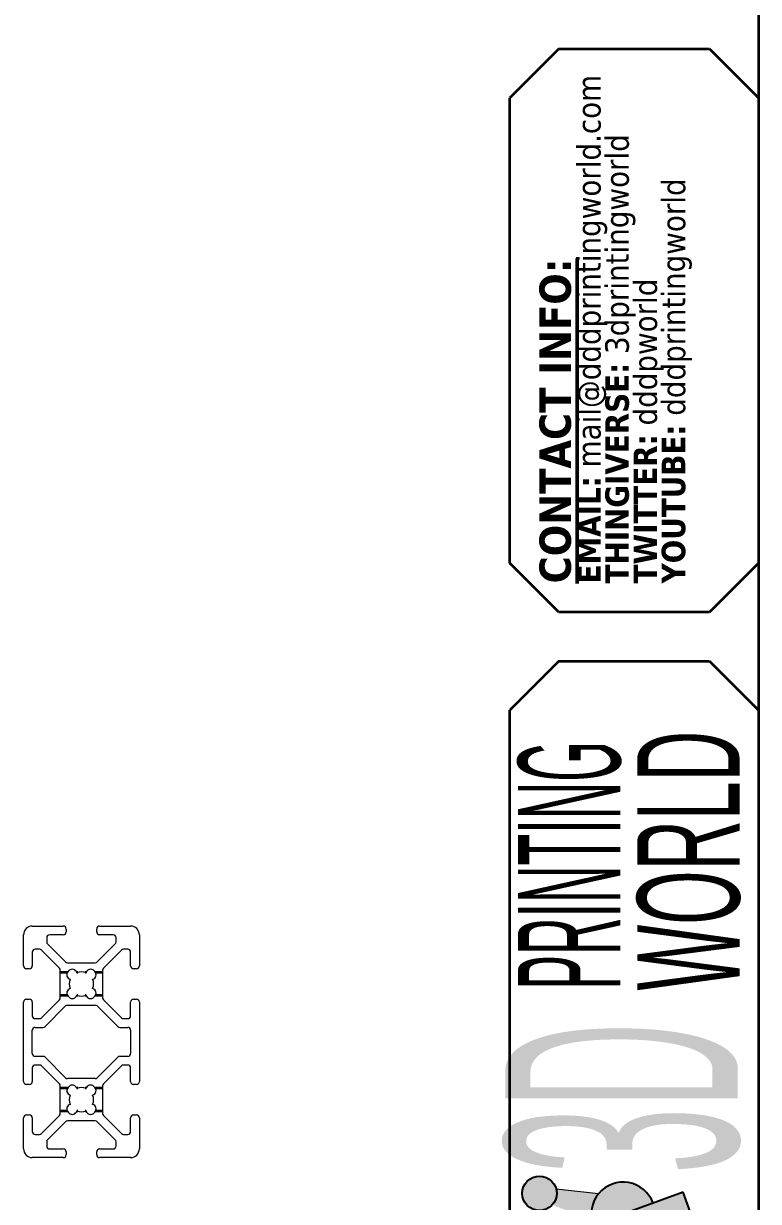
# Model space of a CAD drawing. Header units: inches. Extents: x 1.3 to 45, y 0.7 to 28.7.
# Drawn here: x 40 to 45, y 12.48 to 20.49 of the extents above; entities that cross this region are included whole.
import ezdxf

# ---------------------------------------------------------------- set-up
doc = ezdxf.new("R2010")
doc.units = ezdxf.units.IN
doc.header["$LTSCALE"] = 2.666666666666667
doc.header["$MEASUREMENT"] = 0
doc.linetypes.add('DASHED', pattern=[0.2067, 0.1654, -0.0413])
doc.layers.get('0').update_dxf_attribs({"lineweight": 25})
doc.layers.add('Hatch (ANSI)', color=9, linetype='Continuous', lineweight=18, true_color=0x808080)
doc.layers.add('Hidden (ANSI)', color=9, linetype='DASHED', lineweight=35, true_color=0x808080)
for name, color, linetype, lineweight in [('TITLE', 7, 'Continuous', 35), ('Title (ANSI)', 7, 'Continuous', 50), ('Visible (ANSI)', 7, 'Continuous', 18)]:
    doc.layers.add(name, color=color, linetype=linetype, lineweight=lineweight)
doc.styles.add('Note Text (ANSI)', font='tahoma.ttf')
doc.styles.add('Text Style133', font='tahoma.ttf', dxfattribs={"width": 0.8999999761581421})
doc.styles.add('Text Style260', font='tahomabd.ttf', dxfattribs={"width": 0.8999999761581421})
doc.styles.add('Text Style71', font='tahoma.ttf')

# ---------------------------------------------------------------- blocks, each defined once
blk = doc.blocks.new('Borders B-Size')
at = {"layer": 'TITLE'}
blk.add_line((16.875, 10.625), (16.875, 0.3750000000000016), dxfattribs=at)
blk = doc.blocks.new('Title Blocks 3DPW')
at = {"layer": 'Hatch (ANSI)', "true_color": 0xff0000}
h = blk.add_hatch(color=1, dxfattribs=at)
edge = h.paths.add_edge_path()
edge.add_arc((16.07116928812325, 4.736826005864963), 0.04390881593084733, 0, 360)
h = blk.add_hatch(color=1, dxfattribs=at)
edge = h.paths.add_edge_path()
edge.add_arc((16.2844687974179, 4.684091238952684), 0.08131262209382979, 19.99999999999659, 199.9999999999966)
edge.add_line((16.20805992645957, 4.656280684289962), (16.36087766837623, 4.711901793615398))
h = blk.add_hatch(color=1, dxfattribs=at)
edge = h.paths.add_edge_path()
edge.add_line((16.22135728745229, 4.735361891587832), (16.11374911073551, 4.747547144924953))
edge.add_arc((16.07116928812307, 4.73682600586502), 0.04390881593084733, -41.906600689566915, 14.132685650908513, ccw=False)
edge.add_line((16.10384774837997, 4.707498504237924), (16.20473686449058, 4.668136259057792))
edge.add_arc((16.2864696801587, 4.683596553872048), 0.0831821728063324, 141.5147691876351, 190.7113157737133, ccw=False)
blk.add_hatch(color=1, dxfattribs=at).paths.add_polyline_path([(16.60414987263619, 4.281259107896962), (16.43728653933456, 4.739712348278118), (16.13165105550127, 4.628470129627253), (16.2985143888029, 4.170016889246096)])
at = {"layer": 'TITLE'}
for p, q in [((16.12056226283552, 7.656850746068798), (15.99556226283552, 7.5318507460688)), ((16.12056226283552, 7.656850746068798), (16.50460035672961, 7.656850746068798)), ((16.50460035672961, 7.656850746068798), (16.62960035672961, 7.5318507460688)), ((15.99556226283552, 6.344860484856919), (15.99556226283552, 7.5318507460688)), ((16.12056226283552, 6.219860484856918), (15.99556226283552, 6.344860484856919)), ((16.62960035672961, 6.344860484856919), (16.50460035672961, 6.219860484856918)), ((16.50460035672961, 6.219860484856918), (16.12056226283552, 6.219860484856918)), ((16.12056226283552, 6.094860484856919), (15.99556226283552, 5.969860484856918)), ((16.12056226283552, 6.094860484856919), (16.50460035672962, 6.094860484856919)), ((16.50460035672962, 6.094860484856919), (16.62960035672962, 5.969860484856918)), ((15.99556226283551, 3.974009218613861), (15.99556226283552, 5.969860484856918))]:
    blk.add_line(p, q, dxfattribs=at)
at = {"layer": 'Title (ANSI)', "lineweight": 18}
blk.add_line((16.22135728745229, 4.735361891587832), (16.11374911073551, 4.747547144924953), dxfattribs=at)
at = {"layer": 'Title (ANSI)', "lineweight": 25}
for p, q in [((16.43728653933456, 4.739712348278118), (16.13165105550127, 4.628470129627253)), ((16.60414987263619, 4.281259107896962), (16.43728653933456, 4.739712348278118))]:
    blk.add_line(p, q, dxfattribs=at)
blk.add_circle((16.07116928812325, 4.736826005864963), 0.04390881593084733, dxfattribs=at)
blk.add_arc((16.2844687974179, 4.684091238952684), 0.08131262209382978, 19.99999999999659, 200.0000000000028, dxfattribs=at)
at = {"layer": 'Title (ANSI)', "lineweight": 18}
for centre, radius, start, end in [((16.07116928812307, 4.73682600586502), 0.04390881593084733, 318.0933993104331, 14.13268565090847), ((16.2864696801587, 4.683596553872048), 0.08318217280633239, 141.5147691876351, 190.7113157737133)]:
    blk.add_arc(centre, radius, start, end, dxfattribs=at)
at = {"layer": 'Visible (ANSI)', "lineweight": 18}
blk.add_line((16.22135728745229, 4.735361891587832), (16.11374911073551, 4.747547144924953), dxfattribs=at)
at = {"layer": 'Visible (ANSI)', "lineweight": 25}
for p, q in [((16.43728653933456, 4.739712348278118), (16.13165105550127, 4.628470129627253)), ((16.60414987263619, 4.281259107896962), (16.43728653933456, 4.739712348278118))]:
    blk.add_line(p, q, dxfattribs=at)
blk.add_circle((16.07116928812325, 4.736826005864963), 0.04390881593084733, dxfattribs=at)
blk.add_arc((16.28446879741791, 4.684091238952687), 0.08131262209383144, 19.9999999999975, 200.0000000000023, dxfattribs=at)
at = {"layer": 'TITLE', "color": 7, "style": 'Text Style133', "width": 0.9}
blk.add_attdef('PART_NUMBER_001', (16.56688816874242, 3.073301468613359), '', height=0.1000000031914298, rotation=90, dxfattribs=at)
at = {"layer": 'TITLE', "color": 7, "style": 'Text Style71'}
blk.add_attdef('DESCRIPTION_001', (16.59502083967158, 0.3842650116181854), '', height=0.1399999997747226, rotation=89.99999999998299, dxfattribs=at)
at = {"layer": 'Title (ANSI)', "insert": (16.07112865049924, 6.292925239483381), "char_height": 0.1000000031914298, "width": 2.944852059000032, "attachment_point": 1, "rotation": 90, "line_spacing_factor": 0.7194134593009949, "style": 'Note Text (ANSI)'}
blk.add_mtext('{\\fTahoma|b1|i0|c0|p34;\\H0.8x;\\LCONTACT INFO:\\H1.25x;\\P\\H0.6x;\\lEMAIL:\\fTahoma|b0|i0|c0|p34; mail@dddprintingworld.com\\H1.4679x; \\H0.68124x;\\P\\fTahoma|b1|i0|c0|p34;THINGIVERSE:\\fTahoma|b0|i0|c0|p34; 3dprintingworld\\fTahoma|b1|i0|c0|p34;\\H1.27973x;\\L \\H1.30236x;\\P\\H0.6x;\\lTWITTER:\\fTahoma|b0|i0|c0|p34; dddpworld\\H1.27205x; \\H0.78613x;\\P\\fTahoma|b1|i0|c0|p34;YOUTUBE:\\fTahoma|b0|i0|c0|p34; dddprintingworld\\H1.27174x; }', dxfattribs=at)
at = {"layer": 'Title (ANSI)', "color": 156, "true_color": 0x07467a, "attachment_point": 1, "rotation": 90, "style": 'Note Text (ANSI)'}
for s, insert, char_height, width in [('\\fRavie|b0|i0;\\W0.51;\\H0.2610;WORLD', (16.32032026060453, 5.254130256618255), 0.2610000099722795, 2.760656313410054), ('\\fRavie|b0|i0;\\W0.38;\\H0.2610;PRINTING', (16.0163752699986, 5.256615040569998), 0.2610000099722795, 3.840913131700948), ('\\fRavie|b0|i0;\\W0.38;\\H0.5930;3D', (15.98375841229462, 4.787085645049777), 0.5929999933468075, 3.143674205359468)]:
    blk.add_mtext(s, dxfattribs=dict(at, insert=insert, char_height=char_height, width=width))
at = {"layer": 'Title (ANSI)', "color": 7, "style": 'Text Style260', "width": 0.9}
blk.add_attdef('CUSTOMER_001', (16.23920807644805, 0.3972007583186815), '', height=0.1700000030787911, rotation=90, dxfattribs=at)

msp = doc.modelspace()

# ---------------------------------------------------------------- linework, layer by layer
at = {"layer": 'Hidden (ANSI)', "ltscale": 0.03501931950449944}
for p, q in [((40.30081154597831, 14.03738614684521), (40.25164281059735, 14.03738614684521)), ((40.53943808618789, 14.03738614684521), (40.49026935080693, 14.03738614684521)), ((40.30081154597831, 13.87990583188458), (40.25164281059735, 13.87990583188458)), ((40.53943808618789, 13.87990583188458), (40.49026935080693, 13.87990583188458)), ((40.30081154597831, 13.24998457204206), (40.25164281059735, 13.24998457204206)), ((40.53943808618789, 13.24998457204206), (40.49026935080693, 13.24998457204206)), ((40.30081154597831, 13.09250425708144), (40.25164281059735, 13.09250425708144)), ((40.53943808618789, 13.09250425708144), (40.49026935080693, 13.09250425708144))]:
    msp.add_line(p, q, dxfattribs=at)
at = {"layer": 'Hidden (ANSI)', "ltscale": 0.005452223122119904}
for p, q in [((40.37091855569577, 14.03738614684521), (40.36314517706607, 14.03738614684521)), ((40.42793571971917, 14.03738614684521), (40.42016234108947, 14.03738614684521)), ((40.37091855569577, 13.87990583188458), (40.36314517706607, 13.87990583188458)), ((40.42793571971917, 13.87990583188458), (40.42016234108947, 13.87990583188458)), ((40.37091855569577, 13.24998457204206), (40.36314517706607, 13.24998457204206)), ((40.42793571971917, 13.24998457204206), (40.42016234108947, 13.24998457204206)), ((40.37091855569577, 13.09250425708144), (40.36314517706607, 13.09250425708144)), ((40.42793571971917, 13.09250425708144), (40.42016234108947, 13.09250425708144))]:
    msp.add_line(p, q, dxfattribs=at)
at = {"layer": 'Visible (ANSI)'}
for p, q in [((40.0608947791014, 14.35234677676647), (40.27199714130613, 14.35234677676647)), ((40.51908375547935, 14.35234677676647), (40.73018611768408, 14.35234677676647)), ((40.00183966099117, 14.08218929645152), (40.00183966099117, 14.29329165865624)), ((40.1595168263455, 14.27329165865624), (40.1595168263455, 14.24471215713913)), ((40.27199714130613, 14.29329165865624), (40.1795168263455, 14.29329165865624)), ((40.29199714130613, 14.33234677676647), (40.29199714130613, 14.31329165865624)), ((40.49908375547935, 14.31329165865624), (40.49908375547935, 14.33234677676647)), ((40.61156407043998, 14.29329165865624), (40.51908375547935, 14.29329165865624)), ((40.63156407043999, 14.24471215713913), (40.63156407043999, 14.27329165865624)), ((40.78924123579431, 14.29329165865624), (40.78924123579431, 14.08218929645152)), ((40.10947428061851, 14.19466961141214), (40.0808947791014, 14.19466961141214)), ((40.24578494622119, 14.06664321705692), (40.12361641624224, 14.18881174703587)), ((40.16537469072176, 14.2305700215154), (40.28754322070071, 14.10840149153644)), ((40.50353767608476, 14.10840149153644), (40.62570620606371, 14.2305700215154)), ((40.66746448054323, 14.18881174703588), (40.54529595056429, 14.06664321705692)), ((40.71018611768408, 14.19466961141214), (40.68160661616696, 14.19466961141214)), ((40.0608947791014, 14.17466961141214), (40.0608947791014, 14.08218929645152)), ((40.73018611768408, 14.08218929645152), (40.73018611768408, 14.17466961141214)), ((40.0408947791014, 14.06218929645151), (40.02183966099116, 14.06218929645151)), ((40.25164281059747, 13.86479089729661), (40.25164281059747, 14.05250108143319)), ((40.30168535632444, 14.10254362716018), (40.48939554046103, 14.10254362716018)), ((40.30481186704855, 14.04230350289722), (40.31188293486041, 14.04937457070909)), ((40.47919796192506, 14.04937457070909), (40.48626902973692, 14.04230350289722)), ((40.53943808618801, 14.05250108143319), (40.53943808618801, 13.86479089729661)), ((40.76924123579431, 14.06218929645151), (40.75018611768408, 14.06218929645151)), ((40.31188293486041, 13.86791740802071), (40.30481186704855, 13.87498847583258)), ((40.48626902973692, 13.87498847583258), (40.47919796192506, 13.86791740802071)), ((40.00183966099117, 13.29478772164836), (40.00183966099117, 13.83510268227829)), ((40.02183966099116, 13.85510268227829), (40.0408947791014, 13.85510268227828)), ((40.0608947791014, 13.83510268227829), (40.0608947791014, 13.74262236731766)), ((40.12361641624224, 13.72848023169392), (40.24578494622119, 13.85064876167287)), ((40.14807784709105, 13.66942511358369), (40.28754322070071, 13.80889048719335)), ((40.30168535632444, 13.81474835156962), (40.48939554046103, 13.81474835156962)), ((40.50353767608476, 13.80889048719335), (40.64300304969443, 13.66942511358369)), ((40.54529595056429, 13.85064876167287), (40.66746448054323, 13.72848023169392)), ((40.73018611768408, 13.74262236731766), (40.73018611768408, 13.83510268227829)), ((40.75018611768408, 13.85510268227829), (40.76924123579431, 13.85510268227829)), ((40.78924123579431, 13.83510268227829), (40.78924123579431, 13.29478772164836)), ((40.0808947791014, 13.72262236731765), (40.10947428061851, 13.72262236731765)), ((40.68160661616696, 13.72262236731765), (40.71018611768408, 13.72262236731765)), ((40.0608947791014, 13.48632315471923), (40.0608947791014, 13.64356724920742)), ((40.0808947791014, 13.66356724920742), (40.13393571146732, 13.66356724920742)), ((40.65714518531816, 13.66356724920742), (40.71018611768408, 13.66356724920742)), ((40.73018611768408, 13.64356724920742), (40.73018611768408, 13.48632315471923)), ((40.13393571146732, 13.46632315471923), (40.0808947791014, 13.46632315471923)), ((40.71018611768408, 13.46632315471923), (40.65714518531816, 13.46632315471923)), ((40.0608947791014, 13.38726803660899), (40.0608947791014, 13.29478772164836)), ((40.10947428061851, 13.40726803660899), (40.0808947791014, 13.40726803660899)), ((40.24578494622119, 13.27924164225377), (40.12361641624224, 13.40141017223272)), ((40.28754322070071, 13.32099991673329), (40.14807784709105, 13.46046529034296)), ((40.64300304969443, 13.46046529034296), (40.50353767608476, 13.32099991673329)), ((40.66746448054323, 13.40141017223272), (40.54529595056429, 13.27924164225377)), ((40.71018611768408, 13.40726803660899), (40.68160661616697, 13.40726803660899)), ((40.73018611768408, 13.29478772164836), (40.73018611768408, 13.38726803660899)), ((40.48939554046103, 13.31514205235703), (40.30168535632444, 13.31514205235703)), ((40.0408947791014, 13.27478772164836), (40.02183966099116, 13.27478772164836)), ((40.25164281059747, 13.07738932249346), (40.25164281059747, 13.26509950663004)), ((40.30481186704855, 13.25490192809407), (40.31188293486041, 13.26197299590594)), ((40.47919796192506, 13.26197299590594), (40.48626902973692, 13.25490192809407)), ((40.53943808618801, 13.26509950663004), (40.53943808618801, 13.07738932249346)), ((40.76924123579431, 13.27478772164836), (40.75018611768408, 13.27478772164836)), ((40.02183966099116, 13.06770110747513), (40.0408947791014, 13.06770110747514)), ((40.12361641624224, 12.94107865689078), (40.24578494622119, 13.06324718686973)), ((40.31188293486041, 13.08051583321756), (40.30481186704855, 13.08758690102943)), ((40.48626902973692, 13.08758690102943), (40.47919796192506, 13.08051583321756)), ((40.54529595056429, 13.06324718686973), (40.66746448054323, 12.94107865689078)), ((40.75018611768408, 13.06770110747514), (40.76924123579431, 13.06770110747514)), ((40.00183966099117, 12.83659874527041), (40.00183966099117, 13.04770110747514)), ((40.0608947791014, 13.04770110747514), (40.0608947791014, 12.95522079251451)), ((40.28754322070071, 13.02148891239021), (40.16537469072176, 12.89932038241125)), ((40.48939554046103, 13.02734677676647), (40.30168535632444, 13.02734677676647)), ((40.62570620606371, 12.89932038241125), (40.50353767608476, 13.02148891239021)), ((40.73018611768408, 12.95522079251451), (40.73018611768408, 13.04770110747514)), ((40.78924123579431, 13.04770110747514), (40.78924123579431, 12.83659874527041)), ((40.0808947791014, 12.93522079251451), (40.10947428061851, 12.93522079251451)), ((40.68160661616697, 12.93522079251451), (40.71018611768408, 12.93522079251451)), ((40.1595168263455, 12.88517824678752), (40.1595168263455, 12.85659874527041)), ((40.1795168263455, 12.83659874527041), (40.27199714130613, 12.83659874527041)), ((40.51908375547935, 12.83659874527041), (40.61156407043998, 12.83659874527041)), ((40.63156407043999, 12.85659874527041), (40.63156407043999, 12.88517824678752)), ((40.27199714130613, 12.77754362716018), (40.0608947791014, 12.77754362716017)), ((40.29199714130613, 12.81659874527041), (40.29199714130613, 12.79754362716018)), ((40.49908375547935, 12.79754362716018), (40.49908375547935, 12.81659874527041)), ((40.73018611768408, 12.77754362716018), (40.51908375547935, 12.77754362716018))]:
    msp.add_line(p, q, dxfattribs=at)
for centre, radius, start, end in [((40.0608947791014, 14.29329165865624), 0.0590551181102367, 90, 180), ((40.27199714130613, 14.33234677676647), 0.01999999999999954, 0, 90), ((40.51908375547935, 14.33234677676647), 0.01999999999999954, 90, 180), ((40.73018611768408, 14.29329165865624), 0.059055118110236, 0, 90), ((40.1795168263455, 14.27329165865624), 0.01999999999999989, 90, 180), ((40.27199714130613, 14.31329165865624), 0.01999999999999989, 270, 0), ((40.51908375547935, 14.31329165865624), 0.01999999999999884, 180, 270), ((40.61156407043998, 14.27329165865624), 0.01999999999999849, 0, 90), ((40.0808947791014, 14.17466961141214), 0.01999999999999989, 90, 180), ((40.10947428061851, 14.17466961141214), 0.02000000000000066, 45.00000000000755, 90.00000000002139), ((40.1795168263455, 14.24471215713913), 0.02000000000000129, 180, 224.9999999999886), ((40.61156407043998, 14.24471215713912), 0.01999999999999769, 315, 0), ((40.68160661616697, 14.17466961141214), 0.02000000000000339, 90, 134.9999999999887), ((40.71018611768408, 14.17466961141215), 0.01999999999999814, 0, 90), ((40.30168535632444, 14.12254362716017), 0.02000000000000029, 225.0000000000037, 270.0000000000214), ((40.48939554046103, 14.12254362716017), 0.01999999999999954, 270, 314.9999999999962), ((40.02183966099116, 14.08218929645151), 0.01999999999999954, 180, 270), ((40.0408947791014, 14.08218929645152), 0.02000000000000129, 270, 0), ((40.23164281059746, 14.05250108143319), 0.02000000000000164, 0, 44.99999999999245), ((40.32672104172547, 14.0203943282203), 0.03098425196850415, 135.0000000000049, 256.2453695288595), ((40.33379210953733, 14.02746539603217), 0.03098425196850355, 13.75463047114384, 135.0000000000073), ((40.39554044839274, 13.9586459893649), 0.08250000000000053, 67.43891450843378, 112.5610854915604), ((40.45728878724814, 14.02746539603217), 0.03098425196850401, 44.99999999999756, 166.2453695288595), ((40.46435985506, 14.0203943282203), 0.03098425196850452, 283.7546304711413, 44.99999999999265), ((40.55943808618802, 14.05250108143319), 0.01999999999999892, 134.9999999999962, 180), ((40.75018611768408, 14.08218929645152), 0.02000000000000059, 180, 270), ((40.76924123579431, 14.08218929645151), 0.01999999999999884, 270, 0), ((40.39554044839274, 13.9586459893649), 0.0824999999999997, 157.4389145084369, 202.5610854915643), ((40.39554044839274, 13.9586459893649), 0.08249999999999999, 337.4389145084357, 22.56108549156311), ((40.23164281059746, 13.86479089729661), 0.01999999999999992, 314.9999999999962, 0), ((40.32672104172547, 13.8968976505095), 0.03098425196850392, 103.7546304711271, 224.9999999999927), ((40.33379210953734, 13.88982658269763), 0.03098425196850339, 224.9999999999951, 346.2453695288629), ((40.39554044839274, 13.9586459893649), 0.08250000000000242, 247.4389145084343, 292.5610854915599), ((40.45728878724814, 13.88982658269763), 0.03098425196850342, 193.7546304711471, 315.0000000000073), ((40.46435985506, 13.8968976505095), 0.03098425196850508, 315.0000000000024, 76.24536952885948), ((40.55943808618802, 13.86479089729661), 0.02000000000000199, 180, 224.9999999999924), ((40.02183966099116, 13.83510268227829), 0.01999999999999954, 90, 180), ((40.0408947791014, 13.83510268227829), 0.01999999999999954, 0, 90), ((40.30168535632444, 13.79474835156963), 0.01999999999999782, 90, 135), ((40.48939554046103, 13.79474835156963), 0.01999999999999849, 45, 90), ((40.75018611768408, 13.83510268227829), 0.01999999999999919, 90, 180), ((40.76924123579431, 13.83510268227829), 0.01999999999999832, 0, 90), ((40.0808947791014, 13.74262236731765), 0.01999999999999989, 180, 270), ((40.10947428061851, 13.74262236731766), 0.02000000000000007, 270, 314.9999999999962), ((40.68160661616696, 13.74262236731765), 0.01999999999999732, 224.9999999999962, 270), ((40.71018611768408, 13.74262236731765), 0.01999999999999797, 270, 0), ((40.0808947791014, 13.64356724920742), 0.01999999999999989, 90, 180), ((40.13393571146732, 13.68356724920742), 0.02000000000000164, 270, 314.9999999999924), ((40.65714518531816, 13.68356724920742), 0.01999999999999695, 224.9999999999962, 270), ((40.71018611768408, 13.64356724920742), 0.01999999999999814, 0, 90), ((40.0808947791014, 13.48632315471923), 0.01999999999999972, 180, 270), ((40.13393571146732, 13.44632315471923), 0.02000000000000153, 45.00000000001133, 90), ((40.65714518531816, 13.44632315471922), 0.02000000000000671, 90, 134.9999999999811), ((40.71018611768408, 13.48632315471923), 0.01999999999999814, 270, 0), ((40.0808947791014, 13.38726803660899), 0.01999999999999954, 90, 180), ((40.10947428061851, 13.38726803660899), 0.02000000000000066, 45.00000000000755, 90.00000000002139), ((40.68160661616697, 13.387268036609), 0.01999999999999937, 90, 134.9999999999962), ((40.71018611768408, 13.387268036609), 0.01999999999999814, 0, 90), ((40.30168535632444, 13.33514205235702), 0.01999999999999998, 225.0000000000037, 270), ((40.48939554046103, 13.33514205235702), 0.01999999999999893, 270, 315), ((40.02183966099116, 13.29478772164836), 0.01999999999999954, 180, 270), ((40.0408947791014, 13.29478772164837), 0.02000000000000129, 270, 0), ((40.23164281059746, 13.26509950663004), 0.02000000000000199, 0, 44.99999999999245), ((40.32672104172548, 13.23299275341715), 0.03098425196850474, 135.0000000000024, 256.2453695288595), ((40.33379210953734, 13.24006382122902), 0.0309842519685036, 13.75463047114713, 135.0000000000073), ((40.39554044839274, 13.17124441456175), 0.08249999999999841, 67.43891450843329, 112.5610854915609), ((40.45728878724814, 13.24006382122902), 0.03098425196850349, 44.99999999999513, 166.2453695288629), ((40.46435985506, 13.23299275341715), 0.03098425196850471, 283.7546304711405, 44.99999999999513), ((40.55943808618802, 13.26509950663004), 0.02000000000000196, 134.9999999999887, 180), ((40.75018611768408, 13.29478772164836), 0.01999999999999963, 180, 270), ((40.76924123579431, 13.29478772164836), 0.01999999999999779, 269.9999999999786, 0), ((40.39554044839274, 13.17124441456175), 0.08250000000000113, 157.4389145084357, 202.5610854915611), ((40.39554044839274, 13.17124441456175), 0.08249999999999966, 337.4389145084357, 22.56108549156311), ((40.02183966099116, 13.04770110747514), 0.01999999999999954, 90, 180), ((40.0408947791014, 13.04770110747514), 0.01999999999999972, 0, 90), ((40.23164281059746, 13.07738932249346), 0.01999999999999955, 314.9999999999962, 0), ((40.32672104172548, 13.10949607570635), 0.03098425196850478, 103.7546304711271, 224.9999999999951), ((40.33379210953734, 13.10242500789448), 0.03098425196850351, 224.9999999999951, 346.2453695288663), ((40.39554044839274, 13.17124441456175), 0.08250000000000082, 247.4389145084338, 292.5610854915604), ((40.45728878724814, 13.10242500789448), 0.03098425196850385, 193.7546304711471, 315.0000000000073), ((40.46435985506, 13.10949607570635), 0.0309842519685049, 315.0000000000024, 76.24536952885948), ((40.55943808618802, 13.07738932249346), 0.01999999999999849, 180, 225.0000000000037), ((40.75018611768408, 13.04770110747514), 0.01999999999999919, 90, 180), ((40.76924123579431, 13.04770110747514), 0.01999999999999805, 0, 90), ((40.30168535632444, 13.00734677676648), 0.01999999999999963, 90, 134.9999999999962), ((40.48939554046103, 13.00734677676648), 0.01999999999999819, 45, 90), ((40.0808947791014, 12.95522079251451), 0.01999999999999989, 180, 270), ((40.10947428061851, 12.9552207925145), 0.01999999999999884, 270, 315), ((40.68160661616696, 12.9552207925145), 0.0199999999999967, 224.9999999999962, 270), ((40.71018611768408, 12.9552207925145), 0.01999999999999845, 270, 0), ((40.0608947791014, 12.83659874527041), 0.05905511811023587, 180, 270), ((40.17951682634549, 12.88517824678753), 0.01999999999999222, 134.9999999999849, 180), ((40.1795168263455, 12.85659874527041), 0.01999999999999919, 180, 270), ((40.27199714130613, 12.81659874527041), 0.01999999999999871, 0, 90), ((40.51908375547935, 12.81659874527041), 0.01999999999999954, 90, 180), ((40.61156407043998, 12.85659874527041), 0.01999999999999819, 270, 0), ((40.61156407043999, 12.88517824678753), 0.01999999999999534, 0, 45.00000000001512), ((40.73018611768408, 12.83659874527041), 0.0590551181102367, 270, 0), ((40.27199714130613, 12.79754362716017), 0.01999999999999919, 270, 0), ((40.51908375547935, 12.79754362716017), 0.01999999999999867, 180, 270)]:
    msp.add_arc(centre, radius, start, end, dxfattribs=at)

# ---------------------------------------------------------------- block references
at = {"xscale": 2.666666666666667, "yscale": 2.666666666666667, "zscale": 2.666666666666667}
for name, p in [('Borders B-Size', (0, 0)), ('Title Blocks 3DPW', (0.6543990487210017, -0.09735791630362949))]:
    msp.add_blockref(name, p, dxfattribs=at)

doc.saveas('drawing.dxf')
